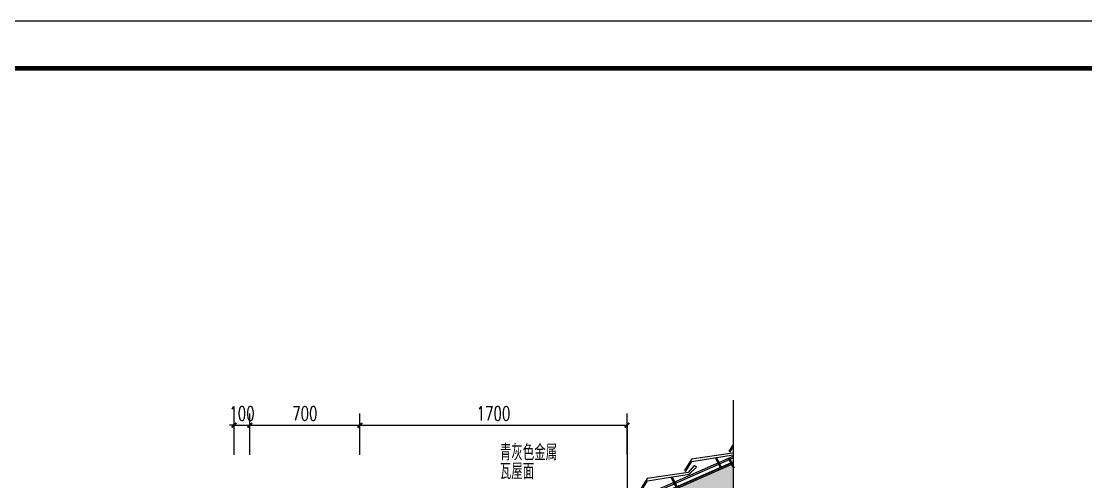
# Model space of a CAD drawing. Extents: x 63793 to 231107, y 20849 to 337643.
# Drawn here: x 152272 to 159043, y 56914 to 59841 of the extents above; entities that cross this region are included whole.
import ezdxf

# ---------------------------------------------------------------- set-up
doc = ezdxf.new("R2010")
doc.units = 0
doc.header["$LTSCALE"] = 1000
doc.header["$MEASUREMENT"] = 0
for name, pattern in [('CONTINOUS', [0]), ('DASH', [0.35, 0.25, -0.1]), ('DOTE', [2.42, 2, -0.2, 0.02, -0.2])]:
    doc.linetypes.add(name, pattern=pattern)
for name, color, linetype in [('DIM_SYMB', 3, 'Continuous'), ('DOTE', 1, 'DOTE'), ('PUB_DIM', 3, 'Continuous'), ('PUB_TEXT', 7, 'Continuous'), ('PUB_TITLE', 4, 'Continuous'), ('SURFACE', 6, 'Continuous'), ('填充', 8, 'Continuous'), ('干挂', 155, 'Continuous')]:
    doc.layers.add(name, color=color, linetype=linetype)
doc.styles.add('_TCH_DIM', font='SIMPLEX', dxfattribs={"bigfont": 'GBCBIG'})
doc.styles.add('_TCH_DIM_T3', font='SIMPLEX', dxfattribs={"width": 0.705882, "bigfont": 'GBCBIG'})
doc.dimstyles.new('_TCH_ARCH&&30', dxfattribs={"dimtxt": 89.25, "dimasz": 30, "dimexe": 75, "dimexo": 90, "dimgap": 30, "dimtad": 1, "dimdec": 0, "dimzin": 0, "dimdsep": 46, "dimtxsty": '_TCH_DIM_T3', "dimblk": 'ARCHTICK', "dimcen": 0.09, "dimclrt": 7, "dimazin": 2, "dimtfac": 1, "dimtdec": 0, "dimtix": 1, "dimtmove": 2, "dimatfit": 3, "dimldrblk": 'ARCHTICK', "dimfxl": 0, "dimtolj": 1, "dimtzin": 0, "dimarcsym": 0})

# ---------------------------------------------------------------- blocks, each defined once
blk = doc.blocks.new('_ArchTick')
at = {"color": 0, "linetype": 'ByBlock', "const_width": 0.4}
blk.add_lwpolyline([(-0.5, -0.5), (0.5, 0.5)], dxfattribs=at)
blk = doc.blocks.new('*D336')
at = {"layer": 'Defpoints', "color": 0, "transparency": 16777216}
for p in [(156125.8, 57272.5), (154425.8, 56993.9), (156125.8, 56993.9)]:
    blk.add_point(p, dxfattribs=at)
at = {"layer": 'PUB_DIM', "color": 0, "lineweight": -2, "transparency": 16777216}
for p, q in [((154425.8, 57083.9), (154425.8, 57347.5)), ((156125.8, 57083.9), (156125.8, 57347.5)), ((154425.8, 57272.5), (156125.8, 57272.5))]:
    blk.add_line(p, q, dxfattribs=at)
at = {"layer": 'PUB_DIM', "color": 0, "lineweight": -2, "transparency": 16777216, "xscale": 30, "yscale": 30, "zscale": 30, "rotation": 180}
blk.add_blockref('_ArchTick', (154425.8, 57272.5), dxfattribs=at)
at = {"layer": 'PUB_DIM', "color": 0, "lineweight": -2, "transparency": 16777216, "xscale": 30, "yscale": 30, "zscale": 30}
blk.add_blockref('_ArchTick', (156125.8, 57272.5), dxfattribs=at)
at = {"layer": 'PUB_DIM', "color": 7, "transparency": 16777216, "insert": (155275.8, 57347.1), "char_height": 89.25, "attachment_point": 5, "style": '_TCH_DIM_T3'}
blk.add_mtext('\\A1;1700', dxfattribs=at)
blk = doc.blocks.new('*D337')
at = {"layer": 'Defpoints', "color": 0, "transparency": 16777216}
for p in [(154425.8, 57272.5), (153725.8, 56993.9), (154425.8, 56993.9)]:
    blk.add_point(p, dxfattribs=at)
at = {"layer": 'PUB_DIM', "color": 0, "lineweight": -2, "transparency": 16777216}
for p, q in [((153725.8, 57083.9), (153725.8, 57347.5)), ((154425.8, 57083.9), (154425.8, 57347.5)), ((153725.8, 57272.5), (154425.8, 57272.5))]:
    blk.add_line(p, q, dxfattribs=at)
at = {"layer": 'PUB_DIM', "color": 0, "lineweight": -2, "transparency": 16777216, "xscale": 30, "yscale": 30, "zscale": 30, "rotation": 180}
blk.add_blockref('_ArchTick', (153725.8, 57272.5), dxfattribs=at)
at = {"layer": 'PUB_DIM', "color": 0, "lineweight": -2, "transparency": 16777216, "xscale": 30, "yscale": 30, "zscale": 30}
blk.add_blockref('_ArchTick', (154425.8, 57272.5), dxfattribs=at)
at = {"layer": 'PUB_DIM', "color": 7, "transparency": 16777216, "insert": (154075.8, 57347.1), "char_height": 89.25, "attachment_point": 5, "style": '_TCH_DIM_T3'}
blk.add_mtext('\\A1;700', dxfattribs=at)
blk = doc.blocks.new('*D338')
at = {"layer": 'Defpoints', "color": 0, "transparency": 16777216}
for p in [(153725.8, 57272.5), (153625.8, 56993.9), (153725.8, 56993.9)]:
    blk.add_point(p, dxfattribs=at)
at = {"layer": 'PUB_DIM', "color": 0, "lineweight": -2, "transparency": 16777216}
for p, q in [((153625.8, 57083.9), (153625.8, 57347.5)), ((153725.8, 57083.9), (153725.8, 57347.5)), ((153625.8, 57272.5), (153595.8, 57272.5)), ((153625.8, 57272.5), (153725.8, 57272.5)), ((153725.8, 57272.5), (153755.8, 57272.5))]:
    blk.add_line(p, q, dxfattribs=at)
at = {"layer": 'PUB_DIM', "color": 0, "lineweight": -2, "transparency": 16777216, "xscale": 30, "yscale": 30, "zscale": 30}
blk.add_blockref('_ArchTick', (153625.8, 57272.5), dxfattribs=at)
at = {"layer": 'PUB_DIM', "color": 0, "lineweight": -2, "transparency": 16777216, "xscale": 30, "yscale": 30, "zscale": 30, "rotation": 180}
blk.add_blockref('_ArchTick', (153725.8, 57272.5), dxfattribs=at)
at = {"layer": 'PUB_DIM', "color": 7, "transparency": 16777216, "insert": (153675.8, 57347.1), "char_height": 89.25, "attachment_point": 5, "style": '_TCH_DIM_T3'}
blk.add_mtext('\\A1;100', dxfattribs=at)

msp = doc.modelspace()

# ---------------------------------------------------------------- hatches: boundary and pattern name
at = {"layer": '填充', "linetype": 'CONTINOUS'}
h = msp.add_hatch(dxfattribs=at)
h.set_pattern_fill('HONEY', color=256, scale=15, style=0)
h.set_pattern_definition([(0, (-54254.915, 195378.846), (35.71875, 20.622225), [23.8125, -47.625]), (120, (-54254.915, 195378.846), (-35.7187457, 20.6222324), [23.8125, -47.625]), (60, (-54254.915, 195378.846), (4.3e-06, 41.2444574), [-47.625, 23.8125])])
h.paths.add_polyline_path([(155775.8, 56259.7), (155725.8, 56237.7), (155725.8, 54797.1), (155175.8, 54797.1), (155175.8, 52947.1), (155305.8, 52947.1), (155305.8, 52997.1), (155225.8, 52997.1), (155225.8, 54747.1), (155775.8, 54747.1)])
h.paths.add_polyline_path([(156800, 56863.1), (156800, 57026.9), (154563.1, 56043.2), (154630.1, 55908.8)])

# ---------------------------------------------------------------- linework, layer by layer
for p, q in [((154360.2, 56003.1), (156800, 57076.1)), ((154370.2, 55996.6), (156800, 57065.2))]:
    msp.add_line(p, q)
at = {"color": 6, "linetype": 'DASH', "ltscale": 0.5, "const_width": 10}
msp.add_lwpolyline([(156800, 57037.9), (154395.8, 55980.5), (154395.8, 55577.1, -0.414214), (154345.8, 55527.1), (153755.8, 55527.1), (153755.8, 55827.1), (153605.8, 55827.1)], format="xyb", dxfattribs=at)
at = {"layer": 'DIM_SYMB'}
msp.add_lwpolyline([(156800, 57432.1), (156800, 54797.9), (156863, 54774.9), (156737, 54752.7), (156800, 54730.4), (156800, 52096.1)], dxfattribs=at)
at = {"layer": 'DOTE', "linetype": 'DOTE'}
msp.add_line((156125.8, 57268), (156125.8, 52405.9), dxfattribs=at)
at = {"layer": 'PUB_TITLE'}
msp.add_lwpolyline([(139054.7, 47241.1), (165814.7, 47241.1), (165814.7, 59841.1), (139054.7, 59841.1)], close=True, dxfattribs=at)
at = {"layer": 'PUB_TITLE', "const_width": 30}
msp.add_lwpolyline([(139804.7, 47541.1), (165514.7, 47541.1), (165514.7, 59541.1), (139804.7, 59541.1)], close=True, dxfattribs=at)
at = {"layer": 'SURFACE'}
msp.add_lwpolyline([(156800, 57026.9), (154406.7, 55974.4), (154405.8, 55812.2)], dxfattribs=at)
at = {"layer": '干挂'}
for p, q in [((156772.9, 57108.3), (156782.2, 57104.1)), ((156490.8, 56984.8), (156500.1, 56980.6))]:
    msp.add_line(p, q, dxfattribs=at)
for points in [[(156800, 57151.1), (156772.9, 57108.3)], [(156800, 57099.8), (156795.8, 57095), (156536.8, 57057.5), (156490.8, 56984.8)], [(156500.1, 56980.6), (156537.2, 57042.7), (156800, 57084)], [(156782.2, 57104.1), (156800, 57133.8)], [(156218, 56857.1), (156255.1, 56919.2), (156520.9, 56960.9), (156568, 57006), (156552.9, 57016.6), (156513.7, 56971.5), (156254.7, 56933.9), (156208.7, 56861.3)]]:
    msp.add_lwpolyline(points, dxfattribs=at)
for points in [[(156688.4, 57065.1), (156694.3, 57068), (156724.2, 57008.1), (156718.4, 57005.2)], [(156772.1, 57061), (156778, 57064), (156807.9, 57004.1), (156802.1, 57001.2)], [(156406.3, 56941.6), (156412.2, 56944.5), (156442.1, 56884.6), (156436.3, 56881.7)]]:
    msp.add_lwpolyline(points, close=True, dxfattribs=at)

# ---------------------------------------------------------------- texts
at = {"layer": 'PUB_TEXT', "style": '_TCH_DIM'}
for s, p in [('青灰色金属', (155316.5, 57049)), ('瓦屋面', (155316.5, 56929.3))]:
    msp.add_text(s, height=101.28, dxfattribs=at).set_placement(p)

# ---------------------------------------------------------------- dimensions: what is measured, and where the dimension line sits
at = {"layer": 'PUB_DIM'}
for p1, p2, text, picture, middle in [((153625.8, 56993.9), (153725.8, 56993.9), '100', '*D338', (153675.8, 57347.1)), ((153725.8, 56993.9), (154425.8, 56993.9), '700', '*D337', (154075.8, 57347.1)), ((154425.8, 56993.9), (156125.8, 56993.9), '1700', '*D336', (155275.8, 57347.1))]:
    dim = msp.add_aligned_dim(p1=p1, p2=p2, distance=278.6, text=text, dimstyle='_TCH_ARCH&&30', dxfattribs=at)
    dim.commit()
    dim.dimension.update_dxf_attribs({"geometry": picture, "text_midpoint": middle})

doc.saveas('drawing.dxf')
